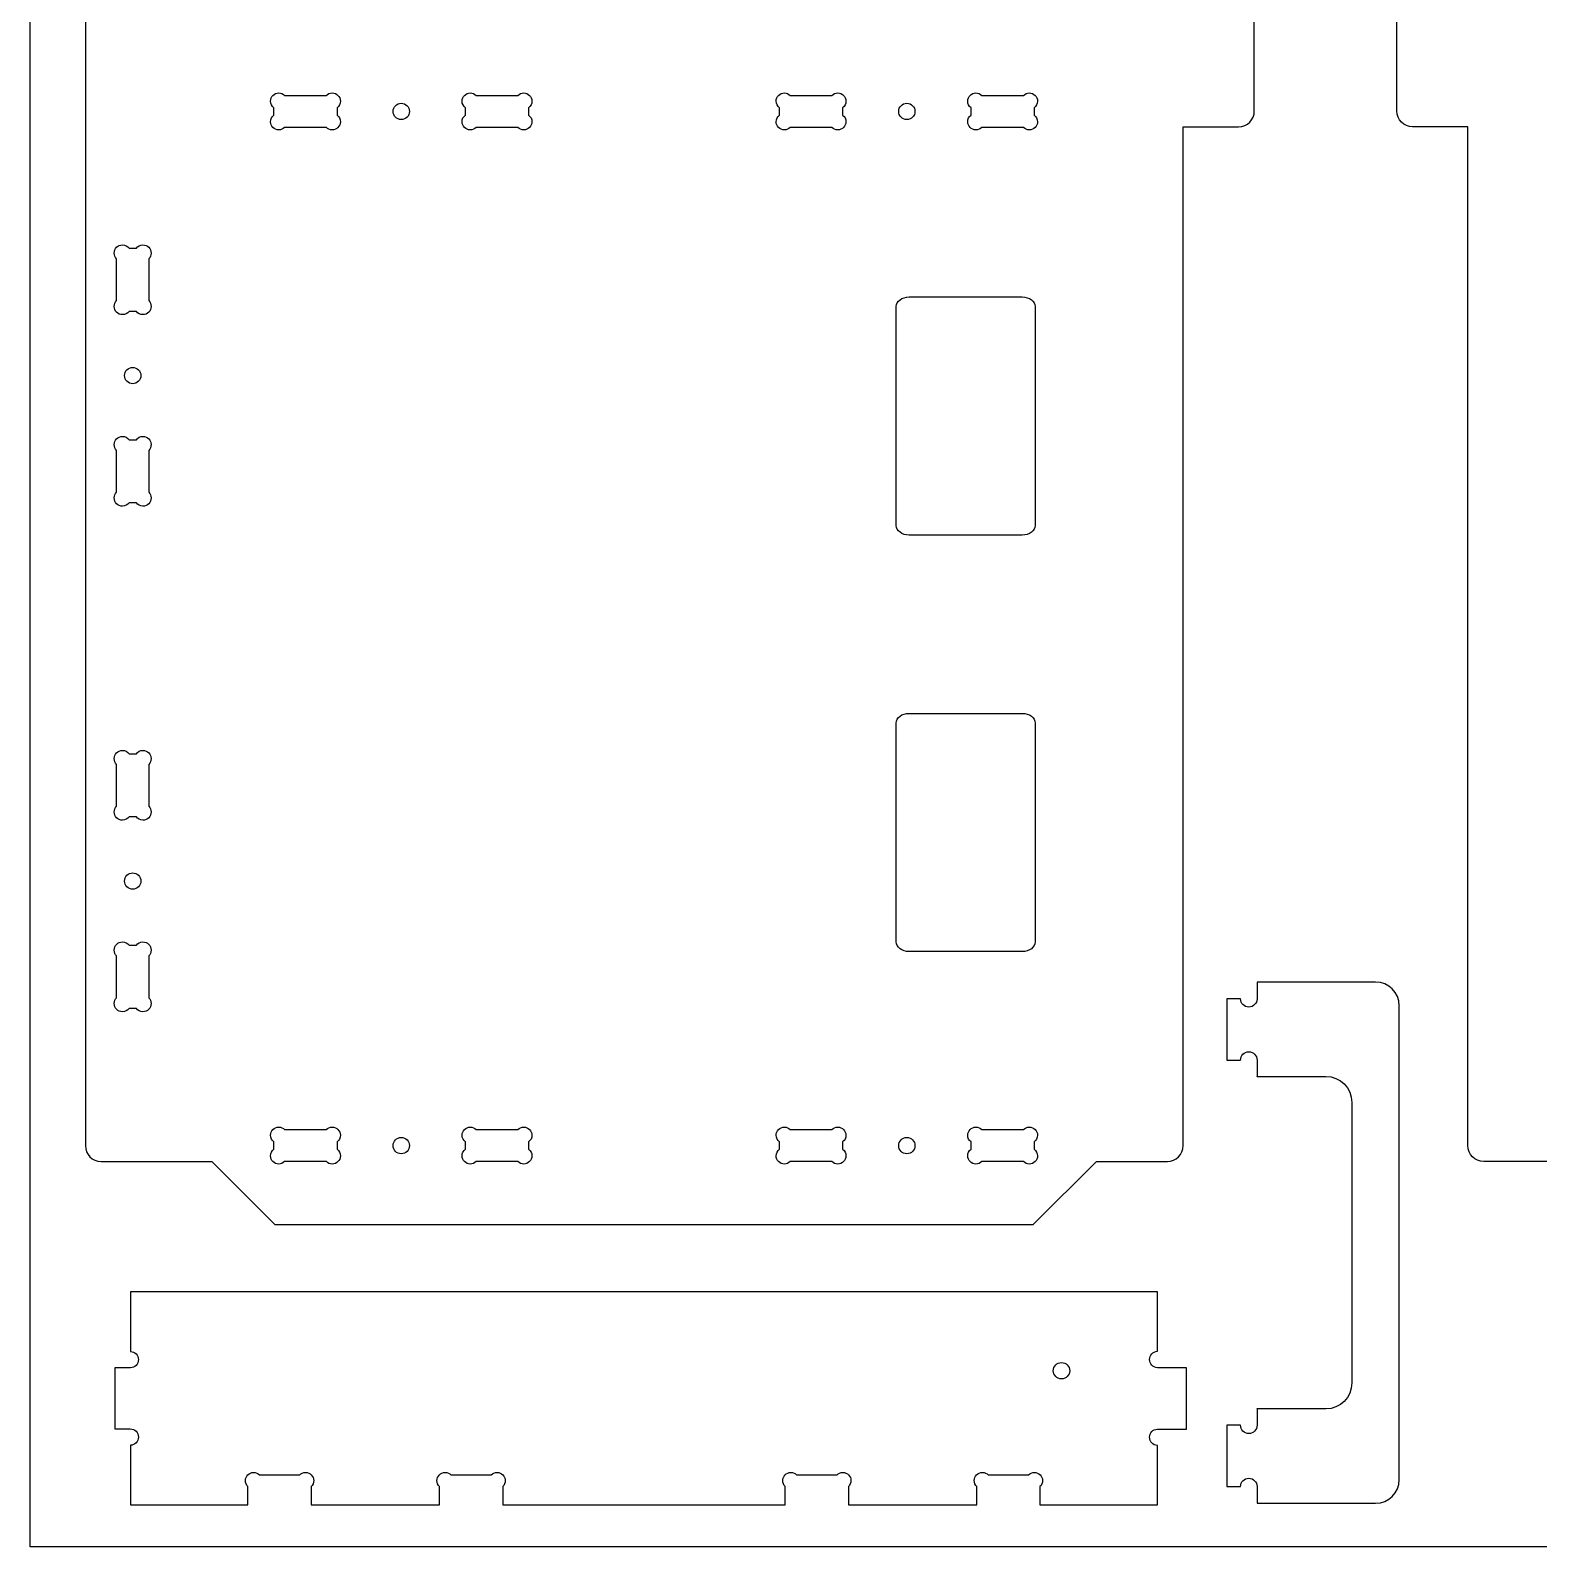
# Model space of a CAD drawing. Extents: x 0 to 4896, y 0 to 5028.
# Drawn here: x 2457 to 3064, y 1248 to 1858 of the extents above; entities that cross this region are included whole.
import ezdxf

# ---------------------------------------------------------------- set-up
doc = ezdxf.new("R2010")
doc.units = 0
doc.layers.add('Layer_1', color=7, linetype='CONTINUOUS')

msp = doc.modelspace()

# ---------------------------------------------------------------- linework, layer by layer
at = {"layer": 'Layer_1', "color": 3}
msp.add_lwpolyline([(2457.372163, 2467.488066), (4895.721448, 2467.488066), (4895.721448, 1248.338922), (2457.372163, 1248.338922), (2457.372163, 2467.488066)], dxfattribs=at)
at = {"layer": 'Layer_1', "color": 7}
for points in [[(2479.489778, 2438.249914), (2479.489778, 1825.510192), (2479.489778, 1409.585192)], [(2949.3545, 1825.510192), (2949.3545, 2438.249914)], [(3006.6453, 1825.510192), (3006.6453, 2438.249914)], [(2557.224361, 1832.724356), (2557.224361, 1832.724356)], [(2559.5615, 1831.763108), (2576.344916, 1831.763108)], [(2634.226944, 1832.724356), (2634.226944, 1832.724356)], [(2636.564083, 1831.763108), (2653.338666, 1831.763108)], [(2760.450833, 1832.724356), (2760.450833, 1832.724356)], [(2762.787972, 1831.763108), (2779.571389, 1831.763108)], [(2837.453389, 1832.724356), (2837.453389, 1832.724356)], [(2839.790556, 1831.763108), (2856.565111, 1831.763108)], [(2555.257611, 1823.834356), (2555.257611, 1826.780192)], [(2580.657611, 1826.780192), (2580.657611, 1823.825608)], [(2606.4545, 1828.588108), (2606.4545, 1828.588108)], [(2632.251389, 1823.834356), (2632.251389, 1826.780192)], [(2657.651389, 1826.780192), (2657.651389, 1823.834356)], [(2758.484083, 1823.834356), (2758.484083, 1826.780192)], [(2783.884083, 1826.780192), (2783.884083, 1823.825608)], [(2809.680944, 1828.588108), (2809.680944, 1828.588108)], [(2835.477833, 1823.834356), (2835.477833, 1826.780192)], [(2860.877833, 1826.780192), (2860.877833, 1823.834356)], [(2576.353722, 1818.842692), (2559.552694, 1818.842692)], [(2653.3475, 1818.842692), (2636.555278, 1818.842692)], [(2779.580194, 1818.842692), (2762.779167, 1818.842692)], [(2856.573944, 1818.842692), (2839.781722, 1818.842692)], [(2920.7795, 1409.585192), (2920.7795, 1819.160192), (2943.0045, 1819.160192)], [(3035.2203, 1409.585192), (3035.2203, 1819.160192), (3012.9953, 1819.160192)], [(2494.403444, 1771.667554), (2494.403444, 1771.667554)], [(2497.049277, 1770.335748), (2499.995, 1770.335748)], [(2492.0575, 1749.239636), (2492.0575, 1766.040608)], [(2504.977972, 1766.031859), (2504.977972, 1749.248385)], [(2810.642278, 1750.747832), (2856.027139, 1750.747832)], [(2810.642278, 1750.747832), (2810.642278, 1750.747832)], [(2499.995, 1744.935748), (2497.040472, 1744.935748)], [(2805.403528, 1658.866719), (2805.403528, 1746.849496)], [(2861.257055, 1746.849496), (2861.257055, 1658.866719)], [(2498.513333, 1722.419776), (2498.513333, 1722.419776)], [(2494.403444, 1694.673663), (2494.403444, 1694.673663)], [(2492.0575, 1672.245745), (2492.0575, 1689.037968)], [(2497.049277, 1693.342139), (2499.995, 1693.342139)], [(2504.977972, 1689.029219), (2504.977972, 1672.254776)], [(2499.995, 1667.941856), (2497.049277, 1667.941856)], [(2856.027139, 1654.977414), (2810.642278, 1654.977414)], [(2805.403528, 1491.464914), (2805.403528, 1579.447692)], [(2810.642278, 1583.336996), (2856.027139, 1583.336996)], [(2810.642278, 1583.336996), (2810.642278, 1583.336996)], [(2861.257055, 1579.447692), (2861.257055, 1491.464914)], [(2494.403444, 1568.441025), (2494.403444, 1568.441025)], [(2497.049277, 1567.109219), (2499.995, 1567.109219)], [(2492.0575, 1546.013108), (2492.0575, 1562.814361)], [(2504.977972, 1562.80533), (2504.977972, 1546.022139)], [(2499.995, 1541.709219), (2497.040472, 1541.709219)], [(2498.513333, 1519.193248), (2498.513333, 1519.193248)], [(2494.403444, 1491.447416), (2494.403444, 1491.447416)], [(2497.049277, 1490.11561), (2499.995, 1490.11561)], [(2856.027139, 1487.566861), (2810.642278, 1487.566861)], [(2492.0575, 1469.019499), (2492.0575, 1485.811721)], [(2504.977972, 1485.802972), (2504.977972, 1469.028248)], [(2998.084908, 1475.306281), (2967.31388, 1475.306281), (2963.159908, 1475.306281), (2950.477547, 1475.306281), (2950.477547, 1468.576974), (2950.442269, 1468.576974)], [(2998.084908, 1475.306281), (2967.31388, 1475.306281), (2963.159908, 1475.306281), (2956.130825, 1475.306281)], [(2499.995, 1464.71561), (2497.049277, 1464.71561)], [(2943.836491, 1468.576974), (2938.280269, 1468.576974), (2938.280269, 1443.970865), (2943.836491, 1443.970865)], [(3007.592269, 1275.299061), (3007.592269, 1465.799061)], [(3007.592269, 1275.299061), (3007.592269, 1465.799061)], [(2950.442269, 1443.970865), (2950.477547, 1443.970865), (2950.477547, 1437.241559), (2950.486296, 1437.241559), (2950.486296, 1437.40045), (2960.981406, 1437.40045), (2972.049823, 1437.40045), (2978.055851, 1437.40045)], [(2956.130825, 1437.40045), (2960.981491, 1437.40045), (2972.049908, 1437.40045), (2978.055935, 1437.40045)], [(2988.542184, 1426.913919), (2988.542184, 1314.183921)], [(2988.542269, 1426.913919), (2988.542269, 1314.183921)], [(2557.224361, 1417.002274), (2557.224361, 1417.002274)], [(2559.5615, 1416.041025), (2576.344916, 1416.041025)], [(2634.226944, 1417.002274), (2634.226944, 1417.002274)], [(2636.564083, 1416.041025), (2653.338666, 1416.041025)], [(2760.450833, 1417.002274), (2760.450833, 1417.002274)], [(2762.787972, 1416.041025), (2779.571389, 1416.041025)], [(2837.453389, 1417.002274), (2837.453389, 1417.002274)], [(2839.790556, 1416.041025), (2856.565111, 1416.041025)], [(2555.257611, 1408.112274), (2555.257611, 1411.05811)], [(2580.657611, 1411.05811), (2580.657611, 1408.103525)], [(2606.4545, 1412.866025), (2606.4545, 1412.866025)], [(2632.251389, 1408.112274), (2632.251389, 1411.05811)], [(2657.651389, 1411.05811), (2657.651389, 1408.112274)], [(2758.484083, 1408.112274), (2758.484083, 1411.05811)], [(2783.884083, 1411.05811), (2783.884083, 1408.103525)], [(2809.680944, 1412.866025), (2809.680944, 1412.866025)], [(2835.477833, 1408.112274), (2835.477833, 1411.05811)], [(2860.877833, 1411.05811), (2860.877833, 1408.112274)], [(2485.839778, 1403.235192), (2530.289778, 1403.235192), (2555.689778, 1377.826443), (2860.445666, 1377.826443), (2885.8545, 1403.235192), (2914.4295, 1403.235192)], [(2576.353722, 1403.12061), (2559.552694, 1403.12061)], [(2653.3475, 1403.12061), (2636.555278, 1403.12061)], [(2779.580194, 1403.12061), (2762.779167, 1403.12061)], [(2856.573944, 1403.12061), (2839.781722, 1403.12061)], [(3470.160023, 1403.235192), (3425.710023, 1403.235192), (3400.310023, 1377.826443), (3095.554134, 1377.826443), (3070.1453, 1403.235192), (3041.5703, 1403.235192)], [(2497.666582, 1350.793788), (2497.666582, 1326.813648)], [(2910.381276, 1326.883921), (2910.381276, 1350.793505), (2497.666582, 1350.793505), (2497.666582, 1350.793788)], [(2497.666582, 1320.225734), (2497.666582, 1320.181425), (2496.070051, 1320.181425), (2491.316582, 1320.181425), (2491.316582, 1295.66337)], [(2871.848912, 1322.35115), (2871.848912, 1322.35115)], [(2910.381276, 1295.601281), (2910.381276, 1295.636559), (2917.216134, 1295.636559), (2922.066969, 1295.636559), (2922.066969, 1320.24295), (2912.462665, 1320.24295), (2910.381276, 1320.24295), (2910.381276, 1320.295725)], [(2978.055851, 1303.697672), (2972.049823, 1303.697672), (2960.981406, 1303.697672), (2950.486296, 1303.697672), (2950.486296, 1303.856281), (2950.477547, 1303.856281), (2950.477547, 1297.126974), (2950.442269, 1297.126974)], [(2978.055935, 1303.697672), (2972.049908, 1303.697672), (2960.981491, 1303.697672), (2956.130825, 1303.697672)], [(2491.422415, 1295.671836), (2497.516722, 1295.671836)], [(2943.836491, 1297.126974), (2938.280269, 1297.126974), (2938.280269, 1272.520865), (2938.280269, 1272.520865)], [(2497.666582, 1289.083923), (2497.666582, 1265.103783), (2544.850469, 1265.103783), (2544.850469, 1272.503368)], [(2863.206138, 1272.503368), (2863.206138, 1265.103783), (2910.381276, 1265.103783), (2910.381276, 1289.013368)], [(2549.43658, 1277.256836), (2565.655609, 1277.256836)], [(2626.430443, 1277.256836), (2642.649472, 1277.256836)], [(2765.398358, 1277.256836), (2781.617387, 1277.256836)], [(2842.392249, 1277.256836), (2858.610996, 1277.256836)], [(2570.250469, 1272.503368), (2570.250469, 1265.103783), (2621.844332, 1265.103783), (2621.844332, 1272.503368)], [(2647.244332, 1272.503368), (2647.244332, 1265.103783), (2760.812247, 1265.103783), (2760.812247, 1272.503368)], [(2786.212247, 1272.503368), (2786.212247, 1265.103783), (2837.806138, 1265.103783), (2837.806138, 1272.503368)], [(2938.280269, 1272.520865), (2943.836491, 1272.520865)], [(2950.442269, 1272.520865), (2950.477547, 1272.520865), (2950.477547, 1265.791559), (2963.159908, 1265.791559), (2985.367269, 1265.791559), (2994.901102, 1265.791559), (2998.084908, 1265.791559)], [(2956.130825, 1265.791559), (2963.159908, 1265.791559), (2985.367269, 1265.791559), (2994.901102, 1265.791559), (2998.084908, 1265.791559)]]:
    msp.add_lwpolyline(points, dxfattribs=at)
for points in [[(2553.925889, 1829.426025), (2553.925889, 1831.25539), (2555.395053, 1832.724356), (2557.224361, 1832.724356)], [(2555.257611, 1826.780192), (2554.451386, 1827.381043), (2553.925889, 1828.338623), (2553.925889, 1829.426025)], [(2557.224361, 1832.724356), (2558.139015, 1832.724356), (2558.964684, 1832.360008), (2559.5615, 1831.763108)], [(2576.344916, 1831.763108), (2576.94176, 1832.360008), (2577.767429, 1832.724356), (2578.682055, 1832.724356)], [(2578.682055, 1832.724356), (2580.51142, 1832.724356), (2581.980556, 1831.25539), (2581.980556, 1829.426025)], [(2581.980556, 1829.426025), (2581.980499, 1828.339752), (2581.462396, 1827.381325), (2580.657611, 1826.780192)], [(2630.919639, 1829.426025), (2630.919639, 1831.25539), (2632.39758, 1832.724356), (2634.226944, 1832.724356)], [(2632.251389, 1826.780192), (2631.444995, 1827.381043), (2630.919639, 1828.338623), (2630.919639, 1829.426025)], [(2634.226944, 1832.724356), (2635.141542, 1832.724356), (2635.96724, 1832.360008), (2636.564083, 1831.763108)], [(2653.338666, 1831.763108), (2653.93551, 1832.360008), (2654.761151, 1832.724356), (2655.675833, 1832.724356)], [(2655.675833, 1832.724356), (2657.505057, 1832.724356), (2658.983111, 1831.25539), (2658.983111, 1829.426025)], [(2658.983111, 1829.426025), (2658.983111, 1828.338623), (2658.457641, 1827.381043), (2657.651389, 1826.780192)], [(2757.152333, 1829.426025), (2757.152333, 1831.25539), (2758.621497, 1832.724356), (2760.450833, 1832.724356)], [(2758.484083, 1826.780192), (2757.677802, 1827.381043), (2757.152333, 1828.338623), (2757.152333, 1829.426025)], [(2760.450833, 1832.724356), (2761.365487, 1832.724356), (2762.191157, 1832.360008), (2762.787972, 1831.763108)], [(2779.571389, 1831.763108), (2780.168204, 1832.360008), (2780.993902, 1832.724356), (2781.908528, 1832.724356)], [(2781.908528, 1832.724356), (2783.737864, 1832.724356), (2785.207, 1831.25539), (2785.207, 1829.426025)], [(2785.207, 1829.426025), (2785.206972, 1828.339752), (2784.68884, 1827.381325), (2783.884083, 1826.780192)], [(2834.146111, 1829.426025), (2834.146083, 1831.25539), (2835.624081, 1832.724356), (2837.453389, 1832.724356)], [(2835.477833, 1826.780192), (2834.671468, 1827.381043), (2834.146111, 1828.338623), (2834.146111, 1829.426025)], [(2837.453389, 1832.724356), (2838.367986, 1832.724356), (2839.193656, 1832.360008), (2839.790556, 1831.763108)], [(2856.565111, 1831.763108), (2857.161954, 1832.360008), (2857.987624, 1832.724356), (2858.902278, 1832.724356)], [(2858.902278, 1832.724356), (2860.731529, 1832.724356), (2862.209555, 1831.25539), (2862.209555, 1829.426025)], [(2862.209555, 1829.426025), (2862.209555, 1828.338623), (2861.684114, 1827.381043), (2860.877833, 1826.780192)], [(2553.925889, 1821.188523), (2553.925889, 1822.277054), (2554.450088, 1823.233788), (2555.257611, 1823.834356)], [(2580.657611, 1823.825608), (2581.461154, 1823.224474), (2581.980556, 1822.27395), (2581.980556, 1821.188523)], [(2603.173666, 1825.298525), (2603.173666, 1827.11265), (2604.640375, 1828.588108), (2606.4545, 1828.588108)], [(2606.4545, 1822.017692), (2604.640375, 1822.017692), (2603.173666, 1823.484401), (2603.173666, 1825.298525)], [(2606.4545, 1828.588108), (2608.268652, 1828.588108), (2609.735333, 1827.11265), (2609.735333, 1825.298525)], [(2609.735333, 1825.298525), (2609.735333, 1823.484401), (2608.268652, 1822.017692), (2606.4545, 1822.017692)], [(2630.919639, 1821.188523), (2630.919639, 1822.277054), (2631.44381, 1823.233788), (2632.251389, 1823.834356)], [(2657.651389, 1823.834356), (2658.458911, 1823.233788), (2658.983111, 1822.277054), (2658.983111, 1821.188523)], [(2757.152333, 1821.188523), (2757.152333, 1822.277054), (2757.676532, 1823.233788), (2758.484083, 1823.834356)], [(2783.884083, 1823.825608), (2784.687598, 1823.224474), (2785.207, 1822.27395), (2785.207, 1821.188523)], [(2806.400111, 1825.298525), (2806.400111, 1827.11265), (2807.866848, 1828.588108), (2809.680944, 1828.588108)], [(2809.680944, 1822.017692), (2807.866848, 1822.017692), (2806.400111, 1823.484401), (2806.400111, 1825.298525)], [(2809.680944, 1828.588108), (2811.495153, 1828.588108), (2812.961777, 1827.11265), (2812.961777, 1825.298525)], [(2812.961777, 1825.298525), (2812.961777, 1823.484401), (2811.495153, 1822.017692), (2809.680944, 1822.017692)], [(2834.146111, 1821.188523), (2834.146083, 1822.277054), (2834.670254, 1823.233788), (2835.477833, 1823.834356)], [(2860.877833, 1823.834356), (2861.685384, 1823.233788), (2862.209555, 1822.277054), (2862.209555, 1821.188523)], [(2943.0045, 1819.160192), (2946.5224, 1819.160192), (2949.3545, 1821.992292), (2949.3545, 1825.510192)], [(3012.9953, 1819.160192), (3009.4774, 1819.160192), (3006.6453, 1821.992292), (3006.6453, 1825.510192)], [(2557.224361, 1817.881443), (2555.395053, 1817.881443), (2553.925889, 1819.359441), (2553.925889, 1821.188523)], [(2559.552694, 1818.842692), (2558.956556, 1818.250872), (2558.134528, 1817.881443), (2557.224361, 1817.881443)], [(2578.682055, 1817.881443), (2577.771888, 1817.881443), (2576.949888, 1818.250872), (2576.353722, 1818.842692)], [(2581.980556, 1821.188523), (2581.980499, 1819.359441), (2580.51142, 1817.881443), (2578.682055, 1817.881443)], [(2634.226944, 1817.881443), (2632.39758, 1817.881443), (2630.919639, 1819.359441), (2630.919639, 1821.188523)], [(2636.555278, 1818.842692), (2635.959112, 1818.250872), (2635.137196, 1817.881443), (2634.226944, 1817.881443)], [(2655.675833, 1817.881443), (2654.765526, 1817.881443), (2653.94361, 1818.250872), (2653.3475, 1818.842692)], [(2658.983111, 1821.188523), (2658.983111, 1819.359441), (2657.505085, 1817.881443), (2655.675833, 1817.881443)], [(2760.450833, 1817.881443), (2758.621525, 1817.881443), (2757.152333, 1819.359441), (2757.152333, 1821.188523)], [(2762.779167, 1818.842692), (2762.183, 1818.250872), (2761.360944, 1817.881443), (2760.450833, 1817.881443)], [(2781.908528, 1817.881443), (2780.998304, 1817.881443), (2780.17636, 1818.250872), (2779.580194, 1818.842692)], [(2785.207, 1821.188523), (2785.206972, 1819.359441), (2783.737836, 1817.881443), (2781.908528, 1817.881443)], [(2837.453389, 1817.881443), (2835.624052, 1817.881443), (2834.146111, 1819.359441), (2834.146111, 1821.188523)], [(2839.781722, 1818.842692), (2839.185556, 1818.250872), (2838.36364, 1817.881443), (2837.453389, 1817.881443)], [(2858.902278, 1817.881443), (2857.991998, 1817.881443), (2857.170082, 1818.250872), (2856.573944, 1818.842692)], [(2862.209555, 1821.188523), (2862.209555, 1819.359441), (2860.731557, 1817.881443), (2858.902278, 1817.881443)], [(2491.096166, 1768.368941), (2491.096166, 1770.198305), (2492.574192, 1771.667554), (2494.403444, 1771.667554)], [(2492.0575, 1766.040608), (2491.465765, 1766.636943), (2491.096166, 1767.458774), (2491.096166, 1768.368941)], [(2494.403444, 1771.667554), (2495.491862, 1771.667554), (2496.448539, 1771.143185), (2497.049277, 1770.335748)], [(2499.995, 1770.335748), (2500.595936, 1771.142056), (2501.553318, 1771.667554), (2502.640833, 1771.667554)], [(2502.640833, 1771.667554), (2504.470085, 1771.667554), (2505.939277, 1770.198305), (2505.939277, 1768.368941)], [(2505.939277, 1768.368941), (2505.939306, 1767.454259), (2505.574816, 1766.628759), (2504.977972, 1766.031859)], [(2805.403528, 1746.849496), (2805.403528, 1749.007932), (2807.741344, 1750.747832), (2810.642278, 1750.747832)], [(2856.027139, 1750.747832), (2858.928073, 1750.747832), (2861.257055, 1749.007932), (2861.257055, 1746.849496)], [(2491.096166, 1746.911303), (2491.096166, 1747.82147), (2491.465652, 1748.643583), (2492.0575, 1749.239636)], [(2494.403444, 1743.612972), (2492.574221, 1743.612972), (2491.096166, 1745.081939), (2491.096166, 1746.911303)], [(2497.040472, 1744.935748), (2496.439282, 1744.132261), (2495.488673, 1743.612972), (2494.403444, 1743.612972)], [(2502.640833, 1743.612972), (2501.554616, 1743.612972), (2500.595992, 1744.131132), (2499.995, 1744.935748)], [(2505.939277, 1746.911303), (2505.939334, 1745.081939), (2504.470085, 1743.612972), (2502.640833, 1743.612972)], [(2504.977972, 1749.248385), (2505.574816, 1748.651485), (2505.939277, 1747.825985), (2505.939277, 1746.911303)], [(2495.2325, 1719.138943), (2495.2325, 1720.953068), (2496.699124, 1722.419776), (2498.513333, 1722.419776)], [(2498.513333, 1715.85811), (2496.699124, 1715.85811), (2495.2325, 1717.324819), (2495.2325, 1719.138943)], [(2498.513333, 1722.419776), (2500.327458, 1722.419776), (2501.802972, 1720.953068), (2501.802972, 1719.138943)], [(2501.802972, 1719.138943), (2501.802972, 1717.324819), (2500.327486, 1715.85811), (2498.513333, 1715.85811)], [(2491.096166, 1691.366301), (2491.096166, 1693.195665), (2492.574192, 1694.673663), (2494.403444, 1694.673663)], [(2494.403444, 1694.673663), (2495.491862, 1694.673663), (2496.448539, 1694.149576), (2497.049277, 1693.342139)], [(2499.995, 1693.342139), (2500.595936, 1694.148448), (2501.553318, 1694.673663), (2502.640833, 1694.673663)], [(2502.640833, 1694.673663), (2504.470085, 1694.673663), (2505.939277, 1693.195665), (2505.939277, 1691.366583)], [(2492.0575, 1689.037968), (2491.465652, 1689.634303), (2491.096166, 1690.456134), (2491.096166, 1691.366301)], [(2505.939277, 1691.366583), (2505.939306, 1690.451901), (2505.574816, 1689.626119), (2504.977972, 1689.029219)], [(2491.096166, 1669.917412), (2491.096166, 1670.827861), (2491.465652, 1671.649692), (2492.0575, 1672.245745)], [(2504.977972, 1672.254776), (2505.574816, 1671.657876), (2505.939277, 1670.832094), (2505.939277, 1669.917412)], [(2494.403444, 1666.610332), (2492.574221, 1666.610332), (2491.096166, 1668.08833), (2491.096166, 1669.917412)], [(2497.049277, 1667.941856), (2496.448539, 1667.134419), (2495.491919, 1666.610332), (2494.403444, 1666.610332)], [(2502.640833, 1666.610332), (2501.553318, 1666.610332), (2500.595936, 1667.13583), (2499.995, 1667.941856)], [(2505.939277, 1669.917412), (2505.939334, 1668.08833), (2504.470085, 1666.610332), (2502.640833, 1666.610332)], [(2810.642278, 1654.977414), (2807.741344, 1654.977414), (2805.403528, 1656.708565), (2805.403528, 1658.866719)], [(2861.257055, 1658.866719), (2861.257055, 1656.708565), (2858.928073, 1654.977414), (2856.027139, 1654.977414)], [(2805.403528, 1579.447692), (2805.403528, 1581.605845), (2807.741344, 1583.336996), (2810.642278, 1583.336996)], [(2856.027139, 1583.336996), (2858.928073, 1583.336996), (2861.257055, 1581.605845), (2861.257055, 1579.447692)], [(2491.096166, 1565.142694), (2491.096166, 1566.971776), (2492.574192, 1568.441025), (2494.403444, 1568.441025)], [(2494.403444, 1568.441025), (2495.491862, 1568.441025), (2496.448539, 1567.916939), (2497.049277, 1567.109219)], [(2499.995, 1567.109219), (2500.595936, 1567.915528), (2501.553318, 1568.441025), (2502.640833, 1568.441025)], [(2502.640833, 1568.441025), (2504.470085, 1568.441025), (2505.939277, 1566.971776), (2505.939277, 1565.142694)], [(2492.0575, 1562.814361), (2491.465765, 1563.410414), (2491.096166, 1564.232528), (2491.096166, 1565.142694)], [(2505.939277, 1565.142694), (2505.939306, 1564.228012), (2505.574816, 1563.40223), (2504.977972, 1562.80533)], [(2491.096166, 1543.684774), (2491.096166, 1544.595223), (2491.465652, 1545.417054), (2492.0575, 1546.013108)], [(2494.403444, 1540.386443), (2492.574221, 1540.386443), (2491.096166, 1541.855692), (2491.096166, 1543.684774)], [(2505.939277, 1543.684774), (2505.939334, 1541.85541), (2504.470085, 1540.386443), (2502.640833, 1540.386443)], [(2504.977972, 1546.022139), (2505.574816, 1545.425239), (2505.939277, 1544.599456), (2505.939277, 1543.684774)], [(2497.040472, 1541.709219), (2496.439282, 1540.905732), (2495.488673, 1540.386443), (2494.403444, 1540.386443)], [(2502.640833, 1540.386443), (2501.554616, 1540.386443), (2500.595992, 1540.904603), (2499.995, 1541.709219)], [(2495.2325, 1515.912414), (2495.2325, 1517.726539), (2496.699124, 1519.193248), (2498.513333, 1519.193248)], [(2498.513333, 1519.193248), (2500.327458, 1519.193248), (2501.802972, 1517.726539), (2501.802972, 1515.912414)], [(2498.513333, 1512.631581), (2496.699124, 1512.631581), (2495.2325, 1514.09829), (2495.2325, 1515.912414)], [(2501.802972, 1515.912414), (2501.802972, 1514.09829), (2500.327486, 1512.631581), (2498.513333, 1512.631581)], [(2491.096166, 1488.140054), (2491.096166, 1489.969419), (2492.574192, 1491.447416), (2494.403444, 1491.447416)], [(2492.0575, 1485.811721), (2491.465652, 1486.407774), (2491.096166, 1487.229605), (2491.096166, 1488.140054)], [(2494.403444, 1491.447416), (2495.491862, 1491.447416), (2496.448539, 1490.923048), (2497.049277, 1490.11561)], [(2499.995, 1490.11561), (2500.595936, 1490.921919), (2501.553318, 1491.447416), (2502.640833, 1491.447416)], [(2502.640833, 1491.447416), (2504.470085, 1491.447416), (2505.939277, 1489.969419), (2505.939277, 1488.140054)], [(2505.939277, 1488.140054), (2505.939306, 1487.225372), (2505.574816, 1486.39959), (2504.977972, 1485.802972)], [(2810.642278, 1487.566861), (2807.741344, 1487.566861), (2805.403528, 1489.306761), (2805.403528, 1491.464914)], [(2861.257055, 1491.464914), (2861.257055, 1489.306761), (2858.928073, 1487.566861), (2856.027139, 1487.566861)], [(3007.592269, 1465.799061), (3007.592269, 1471.064763), (3003.35061, 1475.306281), (2998.084908, 1475.306281)], [(3007.592269, 1465.799061), (3007.592269, 1471.064763), (3003.35061, 1475.306281), (2998.084908, 1475.306281)], [(2491.096166, 1466.691165), (2491.096166, 1467.601332), (2491.465652, 1468.423163), (2492.0575, 1469.019499)], [(2494.403444, 1463.383803), (2492.574221, 1463.383803), (2491.096166, 1464.861801), (2491.096166, 1466.691165)], [(2497.049277, 1464.71561), (2496.448539, 1463.90789), (2495.491919, 1463.383803), (2494.403444, 1463.383803)], [(2502.640833, 1463.383803), (2501.553318, 1463.383803), (2500.595936, 1463.909301), (2499.995, 1464.71561)], [(2505.939277, 1466.691165), (2505.939334, 1464.861801), (2504.470085, 1463.383803), (2502.640833, 1463.383803)], [(2504.977972, 1469.028248), (2505.574816, 1468.431348), (2505.939277, 1467.605848), (2505.939277, 1466.691165)], [(2947.134991, 1465.269894), (2945.305683, 1465.269894), (2943.836491, 1466.747892), (2943.836491, 1468.576974)], [(2950.442269, 1468.576974), (2950.442269, 1466.747892), (2948.964243, 1465.269894), (2947.134991, 1465.269894)], [(2943.836491, 1443.970865), (2943.836491, 1445.80023), (2945.305655, 1447.278228), (2947.134991, 1447.278228)], [(2947.134991, 1447.278228), (2948.964271, 1447.278228), (2950.442269, 1445.80023), (2950.442269, 1443.970865)], [(2978.055851, 1437.40045), (2983.867032, 1437.40045), (2988.542184, 1432.725156), (2988.542184, 1426.913919)], [(2978.055935, 1437.40045), (2983.867117, 1437.40045), (2988.542269, 1432.725156), (2988.542269, 1426.913919)], [(2553.925889, 1413.703943), (2553.925889, 1415.533025), (2555.395053, 1417.002274), (2557.224361, 1417.002274)], [(2557.224361, 1417.002274), (2558.139015, 1417.002274), (2558.964684, 1416.637925), (2559.5615, 1416.041025)], [(2576.344916, 1416.041025), (2576.94176, 1416.637925), (2577.767429, 1417.002274), (2578.682055, 1417.002274)], [(2578.682055, 1417.002274), (2580.51142, 1417.002274), (2581.980556, 1415.533025), (2581.980556, 1413.703943)], [(2630.919639, 1413.703943), (2630.919639, 1415.533025), (2632.39758, 1417.002274), (2634.226944, 1417.002274)], [(2634.226944, 1417.002274), (2635.141542, 1417.002274), (2635.96724, 1416.637925), (2636.564083, 1416.041025)], [(2653.338666, 1416.041025), (2653.93551, 1416.637925), (2654.761151, 1417.002274), (2655.675833, 1417.002274)], [(2655.675833, 1417.002274), (2657.505057, 1417.002274), (2658.983111, 1415.533025), (2658.983111, 1413.703943)], [(2757.152333, 1413.703943), (2757.152333, 1415.533025), (2758.621497, 1417.002274), (2760.450833, 1417.002274)], [(2760.450833, 1417.002274), (2761.365487, 1417.002274), (2762.191157, 1416.637925), (2762.787972, 1416.041025)], [(2779.571389, 1416.041025), (2780.168204, 1416.637925), (2780.993902, 1417.002274), (2781.908528, 1417.002274)], [(2781.908528, 1417.002274), (2783.737864, 1417.002274), (2785.207, 1415.533025), (2785.207, 1413.703943)], [(2834.146111, 1413.703943), (2834.146083, 1415.533025), (2835.624081, 1417.002274), (2837.453389, 1417.002274)], [(2837.453389, 1417.002274), (2838.367986, 1417.002274), (2839.193656, 1416.637925), (2839.790556, 1416.041025)], [(2856.565111, 1416.041025), (2857.161954, 1416.637925), (2857.987624, 1417.002274), (2858.902278, 1417.002274)], [(2858.902278, 1417.002274), (2860.731529, 1417.002274), (2862.209555, 1415.533025), (2862.209555, 1413.703943)], [(2479.489778, 1409.585192), (2479.489778, 1406.067292), (2482.321878, 1403.235192), (2485.839778, 1403.235192)], [(2555.257611, 1411.05811), (2554.451386, 1411.658961), (2553.925889, 1412.616259), (2553.925889, 1413.703943)], [(2581.980556, 1413.703943), (2581.980499, 1412.61767), (2581.462396, 1411.658961), (2580.657611, 1411.05811)], [(2603.173666, 1409.576443), (2603.173666, 1411.390568), (2604.640375, 1412.866025), (2606.4545, 1412.866025)], [(2606.4545, 1406.29561), (2604.640375, 1406.29561), (2603.173666, 1407.762036), (2603.173666, 1409.576443)], [(2606.4545, 1412.866025), (2608.268652, 1412.866025), (2609.735333, 1411.390568), (2609.735333, 1409.576443)], [(2609.735333, 1409.576443), (2609.735333, 1407.762319), (2608.268652, 1406.29561), (2606.4545, 1406.29561)], [(2632.251389, 1411.05811), (2631.444995, 1411.658961), (2630.919639, 1412.616259), (2630.919639, 1413.703943)], [(2658.983111, 1413.703943), (2658.983111, 1412.616259), (2658.457641, 1411.658961), (2657.651389, 1411.05811)], [(2758.484083, 1411.05811), (2757.677802, 1411.658961), (2757.152333, 1412.616259), (2757.152333, 1413.703943)], [(2785.207, 1413.703943), (2785.206972, 1412.61767), (2784.68884, 1411.658961), (2783.884083, 1411.05811)], [(2806.400111, 1409.576443), (2806.400111, 1411.390568), (2807.866848, 1412.866025), (2809.680944, 1412.866025)], [(2809.680944, 1406.29561), (2807.866848, 1406.29561), (2806.400111, 1407.762036), (2806.400111, 1409.576443)], [(2809.680944, 1412.866025), (2811.495153, 1412.866025), (2812.961777, 1411.390568), (2812.961777, 1409.576443)], [(2812.961777, 1409.576443), (2812.961777, 1407.762319), (2811.495153, 1406.29561), (2809.680944, 1406.29561)], [(2835.477833, 1411.05811), (2834.671468, 1411.658961), (2834.146111, 1412.616259), (2834.146111, 1413.703943)], [(2862.209555, 1413.703943), (2862.209555, 1412.616259), (2861.684114, 1411.658961), (2860.877833, 1411.05811)], [(2914.4295, 1403.235192), (2917.9474, 1403.235192), (2920.7795, 1406.067292), (2920.7795, 1409.585192)], [(3041.5703, 1403.235192), (3038.0524, 1403.235192), (3035.2203, 1406.067292), (3035.2203, 1409.585192)], [(2553.925889, 1405.466441), (2553.925889, 1406.554972), (2554.450088, 1407.511423), (2555.257611, 1408.112274)], [(2557.224361, 1402.159079), (2555.395053, 1402.159079), (2553.925889, 1403.637359), (2553.925889, 1405.466441)], [(2559.552694, 1403.12061), (2558.956556, 1402.52879), (2558.134528, 1402.159079), (2557.224361, 1402.159079)], [(2578.682055, 1402.159079), (2577.771888, 1402.159079), (2576.949888, 1402.52879), (2576.353722, 1403.12061)], [(2581.980556, 1405.466441), (2581.980499, 1403.637076), (2580.51142, 1402.159079), (2578.682055, 1402.159079)], [(2580.657611, 1408.103525), (2581.461154, 1407.502392), (2581.980556, 1406.551585), (2581.980556, 1405.466441)], [(2630.919639, 1405.466441), (2630.919639, 1406.554972), (2631.44381, 1407.511705), (2632.251389, 1408.112274)], [(2634.226944, 1402.159361), (2632.39758, 1402.159361), (2630.919639, 1403.637359), (2630.919639, 1405.466441)], [(2636.555278, 1403.12061), (2635.959112, 1402.52879), (2635.137196, 1402.159361), (2634.226944, 1402.159361)], [(2655.675833, 1402.159361), (2654.765526, 1402.159361), (2653.94361, 1402.52879), (2653.3475, 1403.12061)], [(2658.983111, 1405.466441), (2658.983111, 1403.637359), (2657.505085, 1402.159361), (2655.675833, 1402.159361)], [(2657.651389, 1408.112274), (2658.458911, 1407.511705), (2658.983111, 1406.554972), (2658.983111, 1405.466441)], [(2757.152333, 1405.466441), (2757.152333, 1406.554972), (2757.676532, 1407.511423), (2758.484083, 1408.112274)], [(2760.450833, 1402.159079), (2758.621525, 1402.159079), (2757.152333, 1403.637359), (2757.152333, 1405.466441)], [(2762.779167, 1403.12061), (2762.183, 1402.52879), (2761.360944, 1402.159079), (2760.450833, 1402.159079)], [(2781.908528, 1402.159079), (2780.998304, 1402.159079), (2780.17636, 1402.52879), (2779.580194, 1403.12061)], [(2785.207, 1405.466441), (2785.206972, 1403.637076), (2783.737836, 1402.159079), (2781.908528, 1402.159079)], [(2783.884083, 1408.103525), (2784.687598, 1407.502392), (2785.207, 1406.551585), (2785.207, 1405.466441)], [(2834.146111, 1405.466441), (2834.146083, 1406.554972), (2834.670254, 1407.511705), (2835.477833, 1408.112274)], [(2837.453389, 1402.159361), (2835.624052, 1402.159361), (2834.146111, 1403.637359), (2834.146111, 1405.466441)], [(2839.781722, 1403.12061), (2839.185556, 1402.52879), (2838.36364, 1402.159361), (2837.453389, 1402.159361)], [(2858.902278, 1402.159361), (2857.991998, 1402.159361), (2857.170082, 1402.52879), (2856.573944, 1403.12061)], [(2862.209555, 1405.466441), (2862.209555, 1403.637359), (2860.731557, 1402.159361), (2858.902278, 1402.159361)], [(2860.877833, 1408.112274), (2861.685384, 1407.511705), (2862.209555, 1406.554972), (2862.209555, 1405.466441)], [(2497.666582, 1326.813648), (2499.424262, 1326.734625), (2500.815053, 1325.302348), (2500.815053, 1323.524065)], [(2500.815053, 1323.524065), (2500.815053, 1321.746065), (2499.42398, 1320.305039), (2497.666582, 1320.225734)], [(2907.241554, 1323.58559), (2907.241554, 1325.360485), (2908.627547, 1326.799819), (2910.381276, 1326.883921)], [(2910.381276, 1320.295725), (2908.627547, 1320.379263), (2907.241554, 1321.810412), (2907.241554, 1323.58559)], [(2868.559329, 1319.061568), (2868.559329, 1320.875128), (2870.033658, 1322.35115), (2871.848912, 1322.35115)], [(2871.848912, 1315.780734), (2870.03394, 1315.780734), (2868.559329, 1317.247725), (2868.559329, 1319.061568)], [(2871.848912, 1322.35115), (2873.664729, 1322.35115), (2875.138776, 1320.875128), (2875.138776, 1319.061568)], [(2875.138776, 1319.061568), (2875.138776, 1317.247725), (2873.664729, 1315.780734), (2871.848912, 1315.780734)], [(2988.542184, 1314.183921), (2988.542184, 1308.372683), (2983.867032, 1303.697672), (2978.055851, 1303.697672)], [(2988.542269, 1314.183921), (2988.542269, 1308.372683), (2983.867117, 1303.69739), (2978.055935, 1303.697672)], [(2491.316582, 1295.66337), (2491.352424, 1295.66337), (2491.386291, 1295.671836), (2491.422415, 1295.671836)], [(2497.516722, 1295.671836), (2499.346086, 1295.671836), (2500.815053, 1294.20287), (2500.815053, 1292.373505)], [(2500.815053, 1292.373505), (2500.815053, 1290.595223), (2499.42398, 1289.162945), (2497.666582, 1289.083923)], [(2907.241554, 1292.311699), (2907.241554, 1294.086876), (2908.627547, 1295.517743), (2910.381276, 1295.601281)], [(2910.381276, 1289.013368), (2908.627547, 1289.097188), (2907.241554, 1290.536521), (2907.241554, 1292.311699)], [(2947.134991, 1293.819894), (2945.305683, 1293.819894), (2943.836491, 1295.297892), (2943.836491, 1297.126974)], [(2950.442269, 1297.126974), (2950.442269, 1295.297892), (2948.964243, 1293.819894), (2947.134991, 1293.819894)], [(2543.827413, 1274.893225), (2543.827413, 1276.72259), (2545.296662, 1278.191839), (2547.126026, 1278.191839)], [(2544.850469, 1272.503368), (2544.219702, 1273.103936), (2543.827413, 1273.949474), (2543.827413, 1274.893225)], [(2547.126026, 1278.191839), (2548.027162, 1278.191839), (2548.841938, 1277.837932), (2549.43658, 1277.256836)], [(2565.655609, 1277.256836), (2566.250251, 1277.838214), (2567.065309, 1278.191839), (2567.966162, 1278.191839)], [(2567.966162, 1278.191839), (2569.795809, 1278.191839), (2571.273524, 1276.72259), (2571.273524, 1274.893225)], [(2571.273524, 1274.893225), (2571.273524, 1273.951168), (2570.878978, 1273.103654), (2570.250469, 1272.503368)], [(2620.821276, 1274.893225), (2620.821276, 1276.72259), (2622.290243, 1278.191839), (2624.119607, 1278.191839)], [(2621.844332, 1272.503368), (2621.213565, 1273.103936), (2620.821276, 1273.949474), (2620.821276, 1274.893225)], [(2624.119607, 1278.191839), (2625.02046, 1278.191839), (2625.8358, 1277.837932), (2626.430443, 1277.256836)], [(2642.649472, 1277.256836), (2643.244114, 1277.838214), (2644.058889, 1278.191839), (2644.960025, 1278.191839)], [(2644.960025, 1278.191839), (2646.789389, 1278.191839), (2648.267387, 1276.72259), (2648.267387, 1274.893225)], [(2648.267387, 1274.893225), (2648.267387, 1273.951168), (2647.873123, 1273.103654), (2647.244332, 1272.503368)], [(2759.789192, 1274.893225), (2759.789192, 1276.72259), (2761.25844, 1278.191839), (2763.087805, 1278.191839)], [(2760.812247, 1272.503368), (2760.18148, 1273.103936), (2759.789192, 1273.949474), (2759.789192, 1274.893225)], [(2763.087805, 1278.191839), (2763.988094, 1278.191839), (2764.803716, 1277.837932), (2765.398358, 1277.256836)], [(2781.617387, 1277.256836), (2782.212029, 1277.838214), (2783.026805, 1278.191839), (2783.92794, 1278.191839)], [(2783.92794, 1278.191839), (2785.757305, 1278.191839), (2787.235303, 1276.72259), (2787.235303, 1274.893225)], [(2787.235303, 1274.893225), (2787.235303, 1273.951168), (2786.841038, 1273.103654), (2786.212247, 1272.503368)], [(2836.7828, 1274.893225), (2836.7828, 1276.72259), (2838.252049, 1278.191839), (2840.081414, 1278.191839)], [(2837.806138, 1272.503368), (2837.174807, 1273.103936), (2836.7828, 1273.949474), (2836.7828, 1274.893225)], [(2840.081414, 1278.191839), (2840.982549, 1278.191839), (2841.797607, 1277.837932), (2842.392249, 1277.256836)], [(2858.610996, 1277.256836), (2859.205638, 1277.838214), (2860.020696, 1278.191839), (2860.921832, 1278.191839)], [(2860.921832, 1278.191839), (2862.751196, 1278.191839), (2864.228912, 1276.72259), (2864.228912, 1274.893225)], [(2864.228912, 1274.893225), (2864.228912, 1273.951168), (2863.834647, 1273.103654), (2863.206138, 1272.503368)], [(2943.836491, 1272.520865), (2943.836491, 1274.35023), (2945.305655, 1275.828228), (2947.134991, 1275.828228)], [(2947.134991, 1275.828228), (2948.964271, 1275.828228), (2950.442269, 1274.35023), (2950.442269, 1272.520865)], [(2998.084908, 1265.791559), (3003.35061, 1265.791559), (3007.592269, 1270.033076), (3007.592269, 1275.299061)], [(2998.084908, 1265.791559), (3003.35061, 1265.791559), (3007.592269, 1270.033076), (3007.592269, 1275.299061)]]:
    msp.add_open_spline(points, degree=3, dxfattribs=at)

doc.saveas('drawing.dxf')
